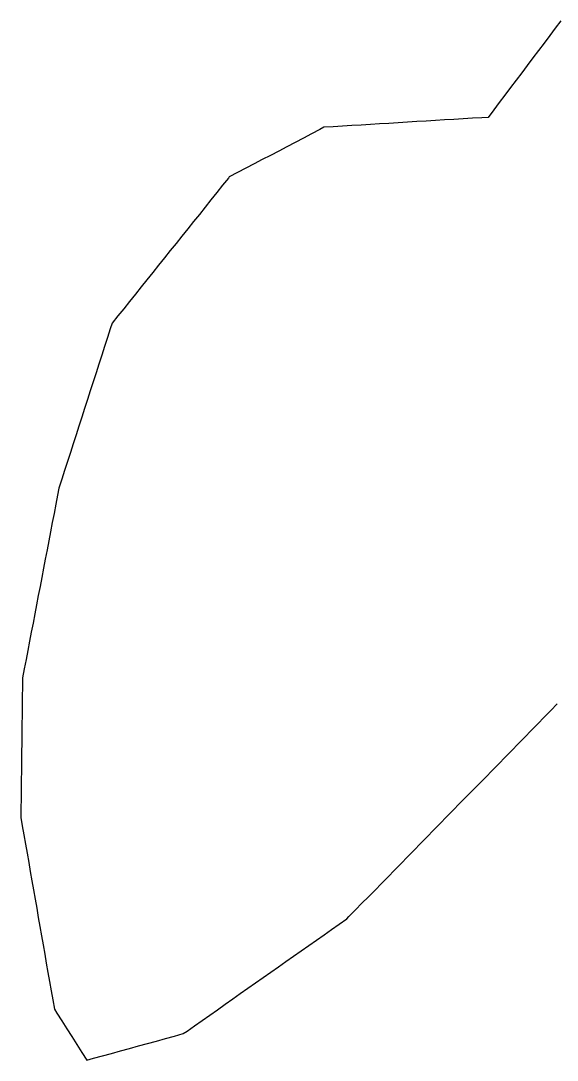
# Model space of a CAD drawing. Header units: millimetres. Extents: x 0 to 2762, y 6 to 2482.
# Drawn here: x 511.1 to 568.8, y 2118.6 to 2230.3 of the extents above; entities that cross this region are included whole.
import ezdxf

# ---------------------------------------------------------------- set-up
doc = ezdxf.new("R2010")
doc.units = ezdxf.units.MM
doc.layers.add('ALL_ISLANDS', color=7, linetype='Continuous')
doc.layers.add('OUTLINE_ISLAND_01', color=7, linetype='Continuous')

msp = doc.modelspace()

# ---------------------------------------------------------------- linework, layer by layer
at = {"layer": 'ALL_ISLANDS'}
msp.add_lwpolyline([(569.1976, 2230.3353), (568.5957, 2229.5367), (567.9937, 2228.7382), (567.3918, 2227.9397), (566.7898, 2227.1412), (566.1878, 2226.3426), (565.5859, 2225.5441), (564.9839, 2224.7456), (564.382, 2223.947), (563.78, 2223.1485), (563.1781, 2222.35), (562.5761, 2221.5515), (561.9741, 2220.7529), (561.3722, 2219.9544), (560.6885, 2219.9133), (559.6903, 2219.8533), (558.6921, 2219.7933), (557.694, 2219.7334), (556.6958, 2219.6734), (555.6976, 2219.6134), (554.6994, 2219.5534), (553.7012, 2219.4934), (552.703, 2219.4334), (551.7048, 2219.3734), (550.7066, 2219.3134), (549.7084, 2219.2535), (548.7102, 2219.1935), (547.712, 2219.1335), (546.7138, 2219.0735), (545.7156, 2219.0135), (544.7174, 2218.9535), (543.7192, 2218.8935), (543.2856, 2218.6656), (542.4004, 2218.2004), (541.5153, 2217.7351), (540.6301, 2217.2698), (539.7449, 2216.8045), (538.8598, 2216.3393), (537.9746, 2215.874), (537.0894, 2215.4087), (536.2043, 2214.9434), (535.3191, 2214.4782), (534.4339, 2214.0129), (533.5488, 2213.5476), (533.4553, 2213.4311), (532.8296, 2212.651), (532.2039, 2211.8709), (531.5783, 2211.0909), (530.9526, 2210.3108), (530.3269, 2209.5307), (529.7012, 2208.7506), (529.0755, 2207.9706), (528.4499, 2207.1905), (527.8242, 2206.4104), (527.1985, 2205.6303), (526.5728, 2204.8502), (525.9471, 2204.0702), (525.3215, 2203.2901), (524.6958, 2202.51), (524.0701, 2201.7299), (523.4444, 2200.9498), (522.8187, 2200.1698), (522.193, 2199.3897), (521.5674, 2198.6096), (520.9417, 2197.8295), (520.7523, 2197.2422), (520.4455, 2196.2905), (520.1386, 2195.3387), (519.8318, 2194.387), (519.5249, 2193.4352), (519.2181, 2192.4834), (518.9112, 2191.5317), (518.6043, 2190.5799), (518.2975, 2189.6282), (517.9906, 2188.6764), (517.6838, 2187.7247), (517.3769, 2186.7729), (517.0701, 2185.8211), (516.7632, 2184.8694), (516.4564, 2183.9176), (516.1495, 2182.9659), (515.8427, 2182.0141), (515.5358, 2181.0624), (515.229, 2180.1106), (515.0834, 2179.3519), (514.895, 2178.3698), (514.7067, 2177.3877), (514.5183, 2176.4056), (514.3299, 2175.4235), (514.1415, 2174.4414), (513.9531, 2173.4593), (513.7648, 2172.4772), (513.5764, 2171.4951), (513.388, 2170.513), (513.1996, 2169.5309), (513.0112, 2168.5489), (512.8229, 2167.5668), (512.6345, 2166.5847), (512.4461, 2165.6026), (512.2577, 2164.6205), (512.0694, 2163.6384), (511.881, 2162.6563), (511.6926, 2161.6742), (511.5042, 2160.6921), (511.3158, 2159.71), (511.3158, 2159.7077), (511.3034, 2158.7077), (511.2909, 2157.7078), (511.2784, 2156.7079), (511.266, 2155.708), (511.2535, 2154.7081), (511.2411, 2153.7081), (511.2286, 2152.7082), (511.2162, 2151.7083), (511.2037, 2150.7084), (511.1913, 2149.7084), (511.1788, 2148.7085), (511.1664, 2147.7086), (511.1539, 2146.7087), (511.1414, 2145.7088), (511.129, 2144.7088), (511.2864, 2143.8105), (511.459, 2142.8255), (511.6316, 2141.8405), (511.8041, 2140.8555), (511.9767, 2139.8706), (512.1493, 2138.8856), (512.3219, 2137.9006), (512.4945, 2136.9156), (512.6671, 2135.9306), (512.8397, 2134.9456), (513.0122, 2133.9606), (513.1848, 2132.9756), (513.3574, 2131.9906), (513.53, 2131.0056), (513.7026, 2130.0206), (513.8752, 2129.0356), (514.0477, 2128.0506), (514.2203, 2127.0656), (514.3929, 2126.0806), (514.5655, 2125.0956), (514.7381, 2124.1106), (515.0096, 2123.6828), (515.5453, 2122.8385), (516.0811, 2121.9941), (516.6169, 2121.1498), (517.1527, 2120.3054), (517.6885, 2119.461), (518.2243, 2118.6167), (518.9612, 2118.8194), (519.9253, 2119.0847), (520.8895, 2119.35), (521.8537, 2119.6153), (522.8179, 2119.8806), (523.782, 2120.1459), (524.7462, 2120.4111), (525.7104, 2120.6764), (526.6745, 2120.9417), (527.6387, 2121.207), (528.6029, 2121.4723), (528.9989, 2121.7503), (529.8172, 2122.325), (530.6356, 2122.8997), (531.454, 2123.4744), (532.2724, 2124.0491), (533.0907, 2124.6238), (533.9091, 2125.1984), (534.7275, 2125.7731), (535.5459, 2126.3478), (536.3642, 2126.9225), (537.1826, 2127.4972), (538.001, 2128.0719), (538.8194, 2128.6466), (539.6377, 2129.2212), (540.4561, 2129.7959), (541.2745, 2130.3706), (542.0929, 2130.9453), (542.9112, 2131.52), (543.7296, 2132.0947), (544.548, 2132.6694), (545.3663, 2133.244), (546.1847, 2133.8187), (546.4121, 2134.0508), (547.1119, 2134.7652), (547.8117, 2135.4795), (548.5115, 2136.1938), (549.2113, 2136.9082), (549.9111, 2137.6225), (550.6108, 2138.3369), (551.3106, 2139.0512), (552.0104, 2139.7656), (552.7102, 2140.4799), (553.41, 2141.1943), (554.1098, 2141.9086), (554.8096, 2142.6229), (555.5094, 2143.3373), (556.2092, 2144.0516), (556.909, 2144.766), (557.6088, 2145.4803), (558.3086, 2146.1947), (559.0084, 2146.909), (559.7082, 2147.6234), (560.408, 2148.3377), (561.1078, 2149.0521), (561.8075, 2149.7664), (562.5073, 2150.4807), (563.2071, 2151.1951), (563.9069, 2151.9094), (564.6067, 2152.6238), (565.3065, 2153.3381), (566.0063, 2154.0525), (566.7061, 2154.7668), (567.4059, 2155.4812), (568.1057, 2156.1955), (568.8055, 2156.9098)], dxfattribs=at)
at = {"layer": 'OUTLINE_ISLAND_01'}
msp.add_lwpolyline([(569.1976, 2230.3353), (568.5957, 2229.5367), (567.9937, 2228.7382), (567.3918, 2227.9397), (566.7898, 2227.1412), (566.1878, 2226.3426), (565.5859, 2225.5441), (564.9839, 2224.7456), (564.382, 2223.947), (563.78, 2223.1485), (563.1781, 2222.35), (562.5761, 2221.5515), (561.9741, 2220.7529), (561.3722, 2219.9544), (560.6885, 2219.9133), (559.6903, 2219.8533), (558.6921, 2219.7933), (557.694, 2219.7334), (556.6958, 2219.6734), (555.6976, 2219.6134), (554.6994, 2219.5534), (553.7012, 2219.4934), (552.703, 2219.4334), (551.7048, 2219.3734), (550.7066, 2219.3134), (549.7084, 2219.2535), (548.7102, 2219.1935), (547.712, 2219.1335), (546.7138, 2219.0735), (545.7156, 2219.0135), (544.7174, 2218.9535), (543.7192, 2218.8935), (543.2856, 2218.6656), (542.4004, 2218.2004), (541.5153, 2217.7351), (540.6301, 2217.2698), (539.7449, 2216.8045), (538.8598, 2216.3393), (537.9746, 2215.874), (537.0894, 2215.4087), (536.2043, 2214.9434), (535.3191, 2214.4782), (534.4339, 2214.0129), (533.5488, 2213.5476), (533.4553, 2213.4311), (532.8296, 2212.651), (532.2039, 2211.8709), (531.5783, 2211.0909), (530.9526, 2210.3108), (530.3269, 2209.5307), (529.7012, 2208.7506), (529.0755, 2207.9706), (528.4499, 2207.1905), (527.8242, 2206.4104), (527.1985, 2205.6303), (526.5728, 2204.8502), (525.9471, 2204.0702), (525.3215, 2203.2901), (524.6958, 2202.51), (524.0701, 2201.7299), (523.4444, 2200.9498), (522.8187, 2200.1698), (522.193, 2199.3897), (521.5674, 2198.6096), (520.9417, 2197.8295), (520.7523, 2197.2422), (520.4455, 2196.2905), (520.1386, 2195.3387), (519.8318, 2194.387), (519.5249, 2193.4352), (519.2181, 2192.4834), (518.9112, 2191.5317), (518.6043, 2190.5799), (518.2975, 2189.6282), (517.9906, 2188.6764), (517.6838, 2187.7247), (517.3769, 2186.7729), (517.0701, 2185.8211), (516.7632, 2184.8694), (516.4564, 2183.9176), (516.1495, 2182.9659), (515.8427, 2182.0141), (515.5358, 2181.0624), (515.229, 2180.1106), (515.0834, 2179.3519), (514.895, 2178.3698), (514.7067, 2177.3877), (514.5183, 2176.4056), (514.3299, 2175.4235), (514.1415, 2174.4414), (513.9531, 2173.4593), (513.7648, 2172.4772), (513.5764, 2171.4951), (513.388, 2170.513), (513.1996, 2169.5309), (513.0112, 2168.5489), (512.8229, 2167.5668), (512.6345, 2166.5847), (512.4461, 2165.6026), (512.2577, 2164.6205), (512.0694, 2163.6384), (511.881, 2162.6563), (511.6926, 2161.6742), (511.5042, 2160.6921), (511.3158, 2159.71), (511.3158, 2159.7077), (511.3034, 2158.7077), (511.2909, 2157.7078), (511.2784, 2156.7079), (511.266, 2155.708), (511.2535, 2154.7081), (511.2411, 2153.7081), (511.2286, 2152.7082), (511.2162, 2151.7083), (511.2037, 2150.7084), (511.1913, 2149.7084), (511.1788, 2148.7085), (511.1664, 2147.7086), (511.1539, 2146.7087), (511.1414, 2145.7088), (511.129, 2144.7088), (511.2864, 2143.8105), (511.459, 2142.8255), (511.6316, 2141.8405), (511.8041, 2140.8555), (511.9767, 2139.8706), (512.1493, 2138.8856), (512.3219, 2137.9006), (512.4945, 2136.9156), (512.6671, 2135.9306), (512.8397, 2134.9456), (513.0122, 2133.9606), (513.1848, 2132.9756), (513.3574, 2131.9906), (513.53, 2131.0056), (513.7026, 2130.0206), (513.8752, 2129.0356), (514.0477, 2128.0506), (514.2203, 2127.0656), (514.3929, 2126.0806), (514.5655, 2125.0956), (514.7381, 2124.1106), (515.0096, 2123.6828), (515.5453, 2122.8385), (516.0811, 2121.9941), (516.6169, 2121.1498), (517.1527, 2120.3054), (517.6885, 2119.461), (518.2243, 2118.6167), (518.9612, 2118.8194), (519.9253, 2119.0847), (520.8895, 2119.35), (521.8537, 2119.6153), (522.8179, 2119.8806), (523.782, 2120.1459), (524.7462, 2120.4111), (525.7104, 2120.6764), (526.6745, 2120.9417), (527.6387, 2121.207), (528.6029, 2121.4723), (528.9989, 2121.7503), (529.8172, 2122.325), (530.6356, 2122.8997), (531.454, 2123.4744), (532.2724, 2124.0491), (533.0907, 2124.6238), (533.9091, 2125.1984), (534.7275, 2125.7731), (535.5459, 2126.3478), (536.3642, 2126.9225), (537.1826, 2127.4972), (538.001, 2128.0719), (538.8194, 2128.6466), (539.6377, 2129.2212), (540.4561, 2129.7959), (541.2745, 2130.3706), (542.0929, 2130.9453), (542.9112, 2131.52), (543.7296, 2132.0947), (544.548, 2132.6694), (545.3663, 2133.244), (546.1847, 2133.8187), (546.4121, 2134.0508), (547.1119, 2134.7652), (547.8117, 2135.4795), (548.5115, 2136.1938), (549.2113, 2136.9082), (549.9111, 2137.6225), (550.6108, 2138.3369), (551.3106, 2139.0512), (552.0104, 2139.7656), (552.7102, 2140.4799), (553.41, 2141.1943), (554.1098, 2141.9086), (554.8096, 2142.6229), (555.5094, 2143.3373), (556.2092, 2144.0516), (556.909, 2144.766), (557.6088, 2145.4803), (558.3086, 2146.1947), (559.0084, 2146.909), (559.7082, 2147.6234), (560.408, 2148.3377), (561.1078, 2149.0521), (561.8075, 2149.7664), (562.5073, 2150.4807), (563.2071, 2151.1951), (563.9069, 2151.9094), (564.6067, 2152.6238), (565.3065, 2153.3381), (566.0063, 2154.0525), (566.7061, 2154.7668), (567.4059, 2155.4812), (568.1057, 2156.1955), (568.8055, 2156.9098)], dxfattribs=at)

doc.saveas('drawing.dxf')
